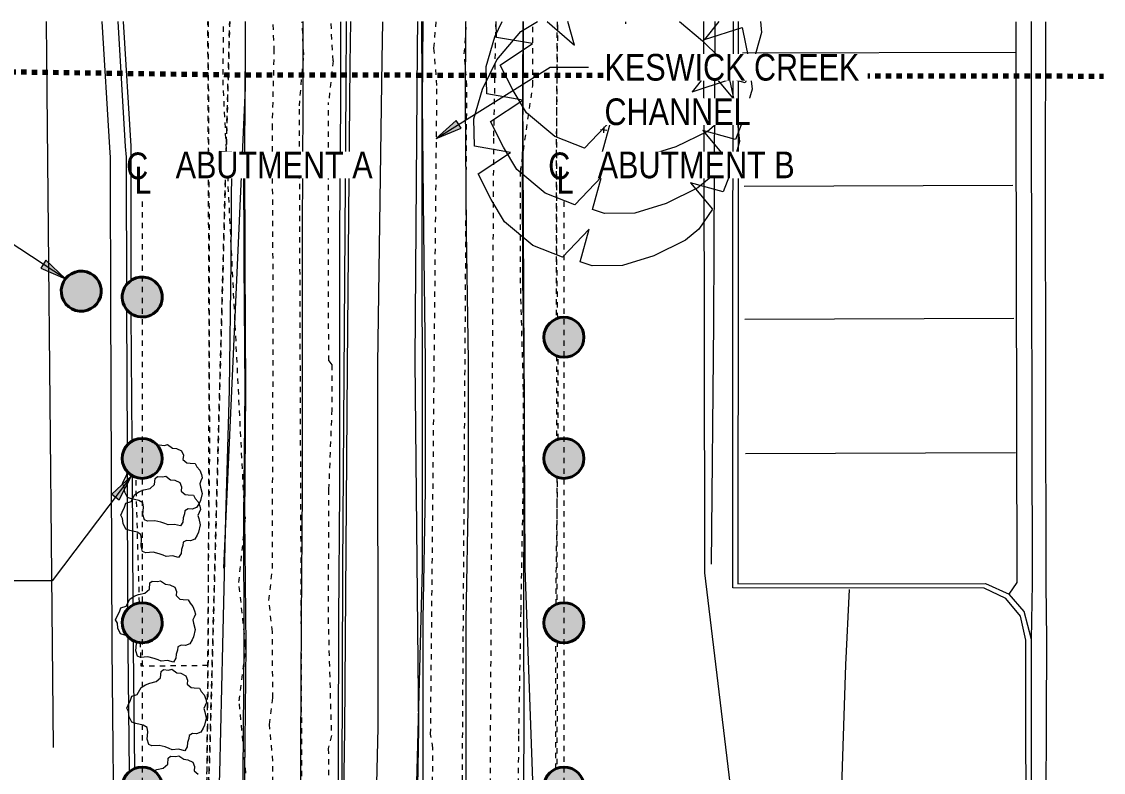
# Model space of a CAD drawing. Header units: metres. Extents: x 564 to 760, y 3 to 1698.
# Drawn here: x 578.65 to 598.92, y 1680.38 to 1694.45 of the extents above; entities that cross this region are included whole.
import ezdxf

# ---------------------------------------------------------------- set-up
doc = ezdxf.new("R2010")
doc.units = ezdxf.units.M
for name, pattern in [('IMPORT-BDYS-Boundary _3_', [0.01, 0.009, -0.001]), ('IMPORT-BDYS-ProjBoundary', [0.008, 0.006, -0.002]), ('IMPORT-FURN-Fence _3_', [0.005, 0.004167, -0.0008333]), ('JacobsDash', [0.0045, 0.003, -0.0015]), ('JacobsGridLine', [0.0145, 0.01, -0.001, 0.0025, -0.001])]:
    doc.linetypes.add(name, pattern=pattern)
for name, color, linetype, lineweight in [('D-BDGE', 7, 'Continuous', 13), ('D-BDGE-FNDN-PILE-CONC', 7, 'Continuous', 40), ('D-ENHA-GEN-LINE', 7, 'Continuous', 9), ('D-ENHA-GEN-LINE-GRIDS', 7, 'Continuous', 9), ('D-ENHA-TEXT', 7, 'Continuous', 9)]:
    doc.layers.add(name, color=color, linetype=linetype, lineweight=lineweight)
doc.layers.add('D-BDGE-FNDN', color=7, linetype='Continuous', lineweight=13, true_color=0x8c8cc6)
doc.styles.add('Arial Narrow', font='ARIALN.TTF', dxfattribs={"height": 0.5})
doc.styles.add('Arial Narrow_1', font='ARIALN.TTF', dxfattribs={"height": 0.0025})

# ---------------------------------------------------------------- blocks, each defined once
blk = doc.blocks.new('T2DPAA-T2D-PWA-SU-M2D-000002_dwg-40815123-DRG-2871031 - CONST STAGE 01')
at = {"color": 9, "lineweight": 18, "true_color": 0xc0c0c0}
for p, q in [((41.121, 1583.71), (41.121, 1583.667)), ((48.45, 1583.752), (43.355, 1583.308)), ((40.975, 1582.652), (41.089, 1582.652)), ((41.032, 1582.709), (41.032, 1582.595)), ((40.827, 1581.656), (40.94, 1581.656)), ((40.884, 1581.713), (40.884, 1581.599)), ((43.593, 1580.824), (48.61, 1581.274)), ((48.843, 1578.783), (43.822, 1578.337)), ((32.492, 1575.016), (32.269, 1577.54)), ((32.351, 1577.476), (32.568, 1575.091)), ((44.043, 1575.838), (49.083, 1576.286)), ((32.763, 1571.958), (32.537, 1574.514)), ((32.627, 1574.452), (32.847, 1572.034))]:
    blk.add_line(p, q, dxfattribs=at)
at = {"color": 9, "linetype": 'IMPORT-FURN-Fence _3_', "lineweight": 18, "true_color": 0xc0c0c0}
for p, q in [((40.359, 1577.362), (40.496, 1575.793)), ((40.522, 1575.805), (40.395, 1577.354)), ((40.557, 1575.098), (40.764, 1572.728))]:
    blk.add_line(p, q, dxfattribs=at)
at = {"color": 9, "lineweight": 18, "true_color": 0xc0c0c0, "flags": 128}
for points in [[(43.225, 1583.89), (43.579, 1579.683), (44.109, 1573.39), (48.734, 1573.792), (49.188, 1573.629), (49.322, 1573.861), (48.558, 1582.615), (48.412, 1584.33)], [(49.68, 1572.821), (49.609, 1573.864), (48.849, 1582.614), (48.701, 1584.355)], [(51.405, 1568.401), (50.331, 1568.296), (49.966, 1572.844), (49.866, 1573.869), (49.21, 1581.413), (48.966, 1584.377)], [(42.859, 1583.859), (42.623, 1583.505), (43.304, 1583.789), (43.475, 1583.22), (43.589, 1582.652), (43.475, 1582.084), (43.361, 1581.686), (42.736, 1581.8), (43.191, 1581.345), (42.964, 1580.948), (42.736, 1580.72)], [(42.789, 1583.853), (43.237, 1578.226), (43.579, 1573.714)], [(43.638, 1583.925), (43.678, 1583.724), (43.564, 1583.156), (43.45, 1582.758), (42.825, 1582.872), (43.28, 1582.417), (43.053, 1582.02), (42.825, 1581.792)], [(50.366, 1568.191), (49.977, 1568.163), (49.574, 1572.799), (49.435, 1573.236), (49.132, 1573.544), (48.712, 1573.702), (44.024, 1573.309), (43.479, 1579.684), (43.133, 1583.882)], [(42.128, 1583.797), (42.588, 1583.474), (42.929, 1583.19), (42.475, 1582.509), (43.156, 1582.793), (43.327, 1582.224), (43.44, 1581.656), (43.327, 1581.088), (43.213, 1580.69), (42.588, 1580.804), (43.043, 1580.349), (42.815, 1579.952), (42.588, 1579.724)], [(42.578, 1583.835), (43.073, 1578.12), (43.471, 1573.545), (44.318, 1569.451), (44.457, 1566.417)], [(39.632, 1565.242), (39.497, 1567.46), (39.296, 1569.882), (39.094, 1572.289), (38.931, 1574.705), (38.726, 1577.13), (38.485, 1579.544), (38.261, 1581.946), (38.141, 1583.458)], [(39.747, 1579.384), (39.179, 1579.781), (38.895, 1580.179), (38.611, 1580.634), (39.179, 1581.088), (38.497, 1581.145), (38.44, 1581.656), (38.554, 1582.224), (38.781, 1582.793), (39.179, 1583.361), (39.474, 1583.571)], [(39.895, 1580.38), (39.327, 1580.777), (39.043, 1581.175), (38.759, 1581.63), (39.327, 1582.084), (38.645, 1582.141), (38.589, 1582.652), (38.702, 1583.22), (38.82, 1583.516)], [(39.984, 1581.452), (39.416, 1581.849), (39.132, 1582.247), (38.848, 1582.702), (39.416, 1583.156), (38.734, 1583.213), (38.702, 1583.506)], [(41.072, 1565.441), (40.116, 1573.347), (39.309, 1582.329), (39.21, 1583.549)], [(40.713, 1565.329), (40.695, 1565.646), (40.535, 1567.952), (40.354, 1570.257), (40.154, 1572.56), (39.977, 1574.741), (39.819, 1576.673), (39.612, 1578.726), (39.431, 1580.781), (39.274, 1582.838), (39.215, 1583.549)], [(39.657, 1583.587), (40.202, 1583.19), (40.046, 1583.62)], [(37.346, 1565.057), (37.122, 1567.27), (36.912, 1569.682), (36.715, 1572.095), (36.529, 1574.509), (36.325, 1576.921), (36.123, 1579.334), (35.932, 1581.748), (35.804, 1583.259)], [(37.362, 1565.059), (36.712, 1573.057), (36.012, 1582.039), (35.913, 1583.269)], [(35.986, 1583.275), (36.039, 1582.481), (36.473, 1576.824), (37, 1570.04), (37.252, 1566.359), (37.361, 1565.059)], [(36.582, 1583.325), (36.629, 1582.613), (37.033, 1576.925), (37.617, 1570.129), (37.841, 1566.481), (37.954, 1565.106)], [(37.237, 1583.381), (37.27, 1582.893), (37.723, 1577.044), (38.378, 1570.184), (38.623, 1566.544), (38.719, 1565.168)], [(38.666, 1565.164), (38.196, 1573.184), (37.426, 1582.189), (37.32, 1583.388)], [(38.831, 1565.177), (38.696, 1567.403), (38.495, 1569.816), (38.293, 1572.228), (38.13, 1574.644), (37.926, 1577.057), (37.686, 1579.466), (37.46, 1581.877), (37.341, 1583.39)], [(34.022, 1583.108), (34.055, 1582.689), (34.215, 1580.66), (33.739, 1580.641), (33.749, 1580.482), (33.983, 1580.482), (34.13, 1578.598), (34.305, 1576.209), (34.437, 1573.817), (34.584, 1571.426), (34.73, 1569.036), (34.849, 1566.643), (34.989, 1564.951), (35.095, 1564.876)], [(34.489, 1572.868), (34.131, 1581.875), (34.026, 1583.108)], [(36.646, 1565.001), (36.424, 1567.204), (36.213, 1569.623), (36.016, 1572.039), (35.83, 1574.452), (35.626, 1576.863), (35.424, 1579.277), (35.233, 1581.691), (35.105, 1583.2)], [(27.449, 1561.388), (31.661, 1561.761), (34.889, 1562.052), (34.427, 1562.34), (34.134, 1562.664), (33.815, 1563.117), (33.551, 1563.542), (33.334, 1563.992), (33.244, 1564.379), (33.189, 1564.815), (33.099, 1565.706), (32.943, 1566.885), (32.531, 1571.198), (31.958, 1577.675), (31.754, 1579.991), (31.72, 1580.356), (31.692, 1580.545), (31.35, 1582.881)], [(32.227, 1578.016), (32.05, 1580.018), (32.016, 1580.392), (31.986, 1580.589), (31.647, 1582.906)], [(31.741, 1582.914), (32.08, 1580.602), (32.099, 1580.401), (32.134, 1580.027), (32.297, 1578.093)], [(30.304, 1582.792), (30.368, 1582.124), (30.672, 1578.905), (30.976, 1575.686), (31.28, 1572.467), (31.584, 1569.248)], [(42.825, 1581.792), (42.257, 1581.452), (41.689, 1581.224), (41.121, 1581.167), (40.894, 1581.224), (41.007, 1581.849), (40.553, 1581.281), (39.984, 1581.452)], [(33.983, 1580.482), (34.09, 1580.522), (34.205, 1580.565), (34.22, 1580.598), (34.215, 1580.66)], [(42.736, 1580.72), (42.168, 1580.38), (41.6, 1580.152), (41.032, 1580.095), (40.804, 1580.152), (40.918, 1580.777), (40.464, 1580.209), (39.895, 1580.38)], [(34.205, 1580.565), (34.377, 1578.613), (34.595, 1576.226), (34.777, 1573.838), (34.982, 1571.451), (35.167, 1569.062), (35.36, 1566.674), (35.506, 1564.909)], [(34.22, 1580.598), (34.393, 1578.614), (34.611, 1576.227), (34.793, 1573.839), (35.019, 1571.453), (35.2, 1569.064), (35.405, 1566.677), (35.552, 1564.912)], [(42.588, 1579.724), (42.02, 1579.384), (41.452, 1579.156), (40.884, 1579.099), (40.656, 1579.156), (40.77, 1579.781), (40.315, 1579.213), (39.747, 1579.384)], [(33.242, 1575.088), (33.339, 1575.029), (33.417, 1575.029), (33.514, 1574.99), (33.553, 1574.912), (33.553, 1574.834), (33.631, 1574.776), (33.69, 1574.776), (33.787, 1574.776), (33.826, 1574.718), (33.884, 1574.659), (33.923, 1574.581), (33.943, 1574.523), (33.923, 1574.464), (33.904, 1574.406), (33.923, 1574.347), (33.962, 1574.231), (33.943, 1574.094), (33.923, 1574.036), (33.884, 1573.958), (33.806, 1573.919), (33.729, 1573.919), (33.67, 1573.88), (33.67, 1573.821), (33.651, 1573.744), (33.651, 1573.666), (33.612, 1573.588), (33.495, 1573.607), (33.378, 1573.588), (33.319, 1573.607), (33.242, 1573.627), (33.125, 1573.646), (32.988, 1573.627), (32.93, 1573.646), (32.891, 1573.744), (32.891, 1573.88), (32.871, 1573.958), (32.793, 1573.997), (32.657, 1574.016), (32.579, 1574.036), (32.521, 1574.133), (32.501, 1574.231), (32.462, 1574.289), (32.482, 1574.347), (32.521, 1574.445), (32.538, 1574.513)], [(33.063, 1575.045), (33.086, 1575.068), (33.183, 1575.068), (33.242, 1575.088)], [(50.331, 1568.296), (50.069, 1568.259), (49.68, 1572.821), (49.497, 1573.33), (49.188, 1573.629)], [(49.953, 1568.128), (46.449, 1568.241), (46.256, 1572.051), (46.2, 1573.462)], [(32.785, 1571.456), (32.743, 1571.462), (32.666, 1571.481), (32.607, 1571.579), (32.588, 1571.676), (32.549, 1571.735), (32.568, 1571.793), (32.607, 1571.891), (32.627, 1571.968), (32.724, 1572.007), (32.782, 1572.144), (32.86, 1572.202), (32.938, 1572.241), (33.055, 1572.28), (33.133, 1572.358), (33.133, 1572.475), (33.172, 1572.514), (33.269, 1572.514), (33.328, 1572.533)], [(33.328, 1572.533), (33.425, 1572.475), (33.503, 1572.475), (33.601, 1572.436), (33.64, 1572.358), (33.64, 1572.28), (33.717, 1572.222), (33.776, 1572.222), (33.873, 1572.222), (33.912, 1572.163), (33.971, 1572.105), (34.01, 1572.027), (34.029, 1571.968), (34.01, 1571.91), (33.99, 1571.852), (34.01, 1571.793), (34.049, 1571.676), (34.029, 1571.54), (34.01, 1571.481), (33.971, 1571.404), (33.893, 1571.365), (33.815, 1571.365), (33.756, 1571.326), (33.756, 1571.267), (33.737, 1571.189), (33.737, 1571.111), (33.698, 1571.033), (33.581, 1571.053), (33.464, 1571.033), (33.406, 1571.053), (33.328, 1571.072), (33.211, 1571.092), (33.075, 1571.072), (33.016, 1571.092), (32.977, 1571.189), (32.977, 1571.326), (32.97, 1571.355)], [(33.048, 1568.917), (32.827, 1571.226), (32.809, 1571.436)], [(32.907, 1571.375), (32.92, 1571.234), (33.137, 1568.981)], [(33.947, 1569.294), (34.044, 1569.236), (34.122, 1569.236), (34.219, 1569.197), (34.258, 1569.119), (34.258, 1569.041), (34.336, 1568.982)], [(33.5, 1568.974), (33.557, 1569.002), (33.674, 1569.041), (33.752, 1569.119), (33.752, 1569.236), (33.791, 1569.275), (33.888, 1569.275), (33.947, 1569.294)]]:
    blk.add_lwpolyline(points, dxfattribs=at)
at = {"color": 9, "linetype": 'IMPORT-FURN-Fence _3_', "lineweight": 18, "true_color": 0xc0c0c0, "flags": 128}
for points in [[(39.842, 1583.602), (40.086, 1580.493), (40.299, 1578.052)], [(40.325, 1578.065), (40.209, 1579.225), (40.003, 1581.617), (39.858, 1583.604)], [(34.353, 1571.026), (33.877, 1576.818), (33.323, 1583.049)], [(33.329, 1583.049), (33.455, 1581.602), (33.655, 1579.404), (33.843, 1577.206), (34.036, 1575.008), (34.192, 1572.911), (34.355, 1570.815), (34.515, 1568.718), (34.641, 1566.619), (34.828, 1564.854)], [(40.749, 1572.72), (40.676, 1573.645), (40.576, 1575.094)], [(32.968, 1572.085), (32.886, 1572.81), (32.706, 1574.4)], [(41.003, 1569.647), (40.847, 1571.488), (40.804, 1572.035)], [(40.825, 1572.027), (40.883, 1571.362), (41.023, 1569.658)], [(34.816, 1564.853), (34.353, 1571.026), (33.419, 1570.936), (33.1, 1570.911), (33.051, 1571.347)]]:
    blk.add_lwpolyline(points, dxfattribs=at)
at = {"color": 9, "lineweight": 18, "true_color": 0xc0c0c0, "flags": 128}
for points in [[(33.258, 1574.495), (33.355, 1574.437), (33.433, 1574.437), (33.531, 1574.398), (33.57, 1574.32), (33.57, 1574.242), (33.648, 1574.184), (33.706, 1574.184), (33.803, 1574.184), (33.842, 1574.125), (33.901, 1574.067), (33.94, 1573.989), (33.959, 1573.93), (33.94, 1573.872), (33.92, 1573.814), (33.94, 1573.755), (33.979, 1573.638), (33.959, 1573.502), (33.94, 1573.443), (33.901, 1573.366), (33.823, 1573.327), (33.745, 1573.327), (33.687, 1573.288), (33.687, 1573.229), (33.667, 1573.151), (33.667, 1573.073), (33.628, 1572.995), (33.511, 1573.015), (33.394, 1572.995), (33.336, 1573.015), (33.258, 1573.034), (33.141, 1573.054), (33.005, 1573.034), (32.946, 1573.054), (32.907, 1573.151), (32.907, 1573.288), (32.888, 1573.366), (32.81, 1573.404), (32.674, 1573.424), (32.596, 1573.443), (32.537, 1573.541), (32.518, 1573.638), (32.479, 1573.697), (32.498, 1573.755), (32.537, 1573.853), (32.557, 1573.93), (32.654, 1573.969), (32.712, 1574.106), (32.79, 1574.164), (32.868, 1574.203), (32.985, 1574.242), (33.063, 1574.32), (33.063, 1574.437), (33.102, 1574.476), (33.2, 1574.476)], [(33.677, 1570.898), (33.775, 1570.84), (33.853, 1570.84), (33.95, 1570.801), (33.989, 1570.723), (33.989, 1570.645), (34.067, 1570.587), (34.125, 1570.587), (34.223, 1570.587), (34.262, 1570.528), (34.32, 1570.47), (34.359, 1570.392), (34.379, 1570.333), (34.359, 1570.275), (34.34, 1570.217), (34.359, 1570.158), (34.398, 1570.041), (34.379, 1569.905), (34.359, 1569.846), (34.32, 1569.769), (34.242, 1569.73), (34.164, 1569.73), (34.106, 1569.691), (34.106, 1569.632), (34.086, 1569.554), (34.086, 1569.476), (34.047, 1569.398), (33.93, 1569.418), (33.814, 1569.398), (33.755, 1569.418), (33.677, 1569.437), (33.56, 1569.457), (33.424, 1569.437), (33.366, 1569.457), (33.327, 1569.554), (33.327, 1569.691), (33.307, 1569.769), (33.229, 1569.807), (33.093, 1569.827), (33.015, 1569.846), (32.956, 1569.944), (32.937, 1570.041), (32.898, 1570.1), (32.918, 1570.158), (32.956, 1570.256), (32.976, 1570.333), (33.073, 1570.372), (33.132, 1570.509), (33.21, 1570.567), (33.288, 1570.606), (33.405, 1570.645), (33.482, 1570.723), (33.482, 1570.84), (33.521, 1570.879), (33.619, 1570.879)]]:
    blk.add_lwpolyline(points, close=True, dxfattribs=at)
blk = doc.blocks.new('T2DPAA-T2D-PWA-SU-M2D-000001_dwg-40815111-DRG-2871031 - CONST STAGE 01')
at = {"color": 9, "linetype": 'IMPORT-BDYS-Boundary _3_', "lineweight": 18, "true_color": 0xc0c0c0, "flags": 128}
for points in [[(111.929, 1679.662), (112.716, 1665.994), (112.928, 1661.425)], [(112.928, 1661.425), (112.716, 1665.994), (111.929, 1679.662)]]:
    blk.add_lwpolyline(points, dxfattribs=at)
blk = doc.blocks.new('T2DPAA-T2D-PWA-GN-XRF-000103_dwg-40807629-DRG-2871031 - CONST STAGE 01')
at = {"color": 200, "linetype": 'IMPORT-BDYS-ProjBoundary', "lineweight": 70, "true_color": 0xbf00ff, "flags": 128}
blk.add_lwpolyline([(305.054, 1526.681), (319.695, 1527.724), (336.035, 1529.087)], dxfattribs=at)
blk = doc.blocks.new('T2DPAA-T2D-PWA-SU-M2D-000100_Survey_rvt-1-DRG-2871031 - CONST STAGE 01')
at = {"color": 9, "lineweight": 18, "true_color": 0xc0c0c0, "rotation": 355.1443168073812}
for name, p in [('T2DPAA-T2D-PWA-SU-M2D-000002_dwg-40815123-DRG-2871031 - CONST STAGE 01', (414.939, 119.901)), ('T2DPAA-T2D-PWA-GN-XRF-000103_dwg-40807629-DRG-2871031 - CONST STAGE 01', (134.659, 198.273)), ('T2DPAA-T2D-PWA-SU-M2D-000001_dwg-40815111-DRG-2871031 - CONST STAGE 01', (328.846, 30.288))]:
    blk.add_blockref(name, p, dxfattribs=at)
blk = doc.blocks.new('01_SFO_FRP_Pile_CastInPlace_CS - CAST-IN-PLACE PILE - 0750-7668704-DRG-2871031 - CONST STAGE 01')
at = {"layer": 'D-BDGE-FNDN', "lineweight": 40, "true_color": 0xc0c0c0}
blk.add_hatch(color=9, dxfattribs=at).paths.add_polyline_path([(0.375, 0), (0.369, 0.065), (0.352, 0.128), (0.325, 0.187), (0.287, 0.241), (0.241, 0.287), (0.187, 0.325), (0.128, 0.352), (0.065, 0.369), (0, 0.375), (-0.065, 0.369), (-0.128, 0.352), (-0.188, 0.325), (-0.241, 0.287), (-0.287, 0.241), (-0.325, 0.187), (-0.352, 0.128), (-0.369, 0.065), (-0.375, 0), (-0.369, -0.065), (-0.352, -0.128), (-0.325, -0.188), (-0.287, -0.241), (-0.241, -0.287), (-0.188, -0.325), (-0.128, -0.352), (-0.065, -0.369), (0, -0.375), (0.065, -0.369), (0.128, -0.352), (0.187, -0.325), (0.241, -0.287), (0.287, -0.241), (0.325, -0.188), (0.352, -0.128), (0.369, -0.065)])
at = {"layer": 'D-BDGE-FNDN-PILE-CONC'}
for start, end in [(90, 270), (90, 270), (270, 90), (270, 90)]:
    blk.add_arc((0, 0), 0.375, start, end, dxfattribs=at)
blk = doc.blocks.new('CS_Annot_Centreline Symbol1 - CS_Annot_Centreline Symbol 2-5308920-DRG-2871031 - CONST STAGE 01')
at = {"layer": 'D-ENHA-GEN-LINE', "char_height": 0.0025, "attachment_point": 1, "style": 'Arial Narrow_1'}
for s, insert, width in [('C  ', (-0.00119, 0.00463), 0.0044093), ('L', (-0.00041, 0.00329), 0.0019241)]:
    blk.add_mtext(s, dxfattribs=dict(at, insert=insert, width=width))

msp = doc.modelspace()

# ---------------------------------------------------------------- hatches: boundary and pattern name
at = {"layer": 'D-BDGE-FNDN-PILE-CONC', "lineweight": 5, "true_color": 0xc0c0c0}
msp.add_hatch(color=9, dxfattribs=at).paths.add_polyline_path([(579.737, 1689.023), (579.802, 1689.023), (579.867, 1689.035), (579.928, 1689.057), (579.985, 1689.09), (580.035, 1689.132), (580.077, 1689.182), (580.109, 1689.239), (580.131, 1689.301), (580.142, 1689.365), (580.142, 1689.43), (580.131, 1689.495), (580.108, 1689.556), (580.075, 1689.613), (580.033, 1689.663), (579.983, 1689.704), (579.926, 1689.737), (579.865, 1689.759), (579.801, 1689.77), (579.735, 1689.77), (579.671, 1689.759), (579.609, 1689.736), (579.553, 1689.703), (579.498, 1689.656), (579.461, 1689.611), (579.429, 1689.554), (579.406, 1689.493), (579.395, 1689.428), (579.395, 1689.363), (579.407, 1689.299), (579.429, 1689.237), (579.462, 1689.181), (579.51, 1689.126), (579.555, 1689.089), (579.611, 1689.056), (579.673, 1689.034)])
at = {"layer": 'D-ENHA-TEXT'}
for points in [[(586.418, 1692.259), (586.889, 1692.449), (586.796, 1692.598)], [(579.475, 1689.628), (579.106, 1689.976), (579.009, 1689.829)], [(580.712, 1685.937), (580.34, 1685.591), (580.481, 1685.485)]]:
    msp.add_hatch(color=256, dxfattribs=at).paths.add_polyline_path(points)

# ---------------------------------------------------------------- linework, layer by layer
at = {"layer": 'D-BDGE', "color": 8, "linetype": 'JacobsDash', "lineweight": 15, "true_color": 0x808080}
for p, q in [((582.43, 1693.256), (582.433, 1694.447)), ((583.386, 1693.897), (583.363, 1694.447)), ((583.938, 1693.823), (583.907, 1694.447)), ((584.486, 1693.711), (584.449, 1694.447)), ((586.378, 1693.949), (586.42, 1694.447)), ((586.946, 1693.844), (586.99, 1694.447)), ((587.52, 1693.351), (587.54, 1694.447)), ((588.229, 1693.249), (588.232, 1694.447)), ((583.35, 1692.437), (583.386, 1693.897)), ((586.434, 1693.252), (586.378, 1693.949)), ((583.856, 1692.867), (583.938, 1693.823)), ((584.486, 1693.711), (584.403, 1692.935)), ((586.994, 1693.246), (586.946, 1693.844)), ((587.5, 1692.303), (587.52, 1693.351)), ((582.839, 1685.066), (582.43, 1693.256)), ((586.315, 1681.092), (586.434, 1693.252)), ((586.898, 1678.424), (586.994, 1693.246)), ((587.998, 1691.631), (588.229, 1693.249)), ((584.405, 1688.09), (584.403, 1692.935)), ((583.913, 1677.707), (583.856, 1692.867)), ((583.367, 1689.012), (583.35, 1692.437)), ((587.425, 1678.563), (587.5, 1692.303)), ((588, 1689.546), (587.998, 1691.631)), ((588.054, 1687.552), (588, 1689.546)), ((583.354, 1685.403), (583.367, 1689.012)), ((584.405, 1688.09), (584.466, 1688.017)), ((584.466, 1688.017), (584.464, 1687.177)), ((588.049, 1685.607), (588.054, 1687.552)), ((584.464, 1687.177), (584.404, 1685.683)), ((584.404, 1685.683), (584.394, 1683.263)), ((588.009, 1683.412), (588.049, 1685.607)), ((583.352, 1684.198), (583.354, 1685.403)), ((582.722, 1683.937), (582.849, 1685.166)), ((583.286, 1683.601), (583.352, 1684.198)), ((582.849, 1682.769), (582.722, 1683.937)), ((583.351, 1683.015), (583.286, 1683.601)), ((587.968, 1681.092), (588.009, 1683.412)), ((584.394, 1683.263), (584.455, 1681.069)), ((583.358, 1681.775), (583.351, 1683.015)), ((582.85, 1682.684), (582.849, 1682.769)), ((582.727, 1681.717), (582.85, 1682.684)), ((583.296, 1681.279), (583.358, 1681.775)), ((582.853, 1680.367), (582.727, 1681.717)), ((583.36, 1680.592), (583.296, 1681.279)), ((584.455, 1681.069), (584.398, 1680.826)), ((586.359, 1680.836), (586.315, 1681.092)), ((587.952, 1678.762), (587.968, 1681.092)), ((584.398, 1680.826), (584.468, 1671.126)), ((586.331, 1678.396), (586.359, 1680.836)), ((583.359, 1678.197), (583.36, 1680.592))]:
    msp.add_line(p, q, dxfattribs=at)
at = {"layer": 'D-BDGE-FNDN-PILE-CONC'}
for start, end in [(85.1443, 265.1443), (85.1443, 265.1443), (265.1443, 85.1443), (265.1443, 85.1443)]:
    msp.add_arc((579.769, 1689.397), 0.375, start, end, dxfattribs=at)
at = {"layer": 'D-ENHA-GEN-LINE-GRIDS', "linetype": 'JacobsGridLine', "lineweight": 18}
for p, q in [((580.912, 1691.075), (580.912, 1675.538)), ((588.812, 1691.075), (588.812, 1675.538))]:
    msp.add_line(p, q, dxfattribs=at)
at = {"layer": 'D-ENHA-TEXT'}
for p, q in [((586.418, 1692.259), (588.557, 1693.593)), ((588.557, 1693.593), (589.273, 1693.593)), ((586.796, 1692.598), (586.418, 1692.259)), ((586.889, 1692.449), (586.796, 1692.598)), ((586.418, 1692.259), (586.889, 1692.449)), ((579.475, 1689.628), (575.491, 1692.243)), ((579.106, 1689.976), (579.009, 1689.829)), ((579.475, 1689.628), (579.106, 1689.976)), ((579.009, 1689.829), (579.475, 1689.628)), ((580.712, 1685.937), (579.227, 1683.967)), ((580.712, 1685.937), (580.34, 1685.591)), ((580.481, 1685.485), (580.712, 1685.937)), ((580.34, 1685.591), (580.481, 1685.485)), ((579.227, 1683.967), (578.23, 1683.967))]:
    msp.add_line(p, q, dxfattribs=at)

# ---------------------------------------------------------------- block references
at = {"color": 9, "lineweight": 5, "true_color": 0xc0c0c0}
msp.add_blockref('T2DPAA-T2D-PWA-SU-M2D-000100_Survey_rvt-1-DRG-2871031 - CONST STAGE 01', (0, 0), dxfattribs=at)
at = {"layer": 'D-BDGE-FNDN', "color": 7, "lineweight": 40}
for p, rotation in [((580.912, 1689.288), 265.1443168073806), ((588.812, 1688.533), 89.99999999999821), ((580.911, 1686.263), 269.9999999999987), ((588.812, 1686.263), 89.99999999999821), ((580.912, 1683.183), 269.9999999999985), ((588.812, 1683.183), 89.9999999999978), ((580.912, 1680.103), 269.999999999998), ((588.812, 1680.103), 89.9999999999978)]:
    msp.add_blockref('01_SFO_FRP_Pile_CastInPlace_CS - CAST-IN-PLACE PILE - 0750-7668704-DRG-2871031 - CONST STAGE 01', p, dxfattribs=dict(at, rotation=rotation))
at = {"layer": 'D-ENHA-GEN-LINE', "xscale": 200, "yscale": 200, "zscale": 200}
for p in [(580.849, 1691.069), (588.756, 1691.069)]:
    msp.add_blockref('CS_Annot_Centreline Symbol1 - CS_Annot_Centreline Symbol 2-5308920-DRG-2871031 - CONST STAGE 01', p, dxfattribs=at)

# ---------------------------------------------------------------- next in the draw order: texts
at = {"layer": 'D-ENHA-GEN-LINE', "char_height": 0.5, "attachment_point": 1, "style": 'Arial Narrow', "bg_fill": 3, "box_fill_scale": 1, "bg_fill_color": 256, "bg_fill_true_color": 13158600, "bg_fill_transparency": 0}
for s, insert in [('ABUTMENT A', (581.538, 1692.013)), ('ABUTMENT B', (589.445, 1692.013))]:
    msp.add_mtext(s, dxfattribs=dict(at, insert=insert))
at = {"layer": 'D-ENHA-TEXT', "char_height": 0.5, "attachment_point": 1, "style": 'Arial Narrow', "bg_fill": 3, "box_fill_scale": 1, "bg_fill_color": 256, "bg_fill_true_color": 13158600, "bg_fill_transparency": 0}
for s, insert in [('KESWICK CREEK ', (589.573, 1693.843)), ('CHANNEL', (589.573, 1693.009))]:
    msp.add_mtext(s, dxfattribs=dict(at, insert=insert))

doc.saveas('drawing.dxf')
